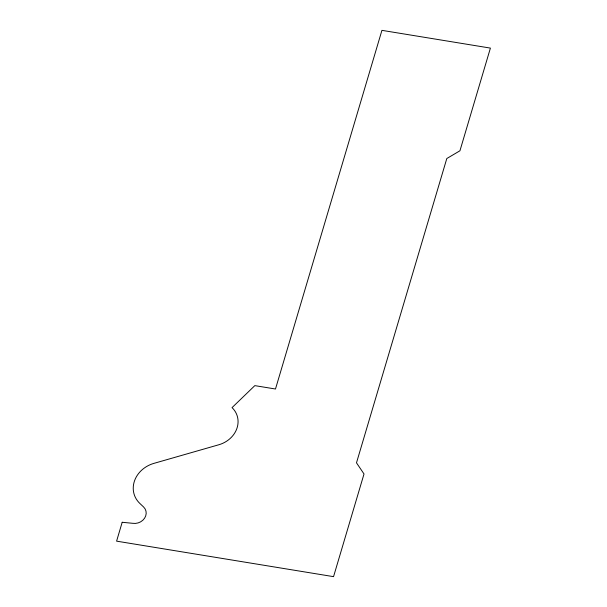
<?xml version="1.0" encoding="UTF-8"?>
<svg xmlns="http://www.w3.org/2000/svg" width="607" height="607" viewBox="0 0 607 607"><rect width="100%" height="100%" fill="white"/><g stroke="black" fill="none" stroke-linecap="round" stroke-linejoin="round"><path stroke-width="0.91" d="M122.189 522.278L116.59 541.148L333.547 576.65L364.018 473.968L356.491 462.838L446.805 158.526L459.939 150.779L490.41 48.097L381.932 30.35L275.487 389.011L254.826 385.627L232.049 407.616A25.221 21.905 -19.2 0 1 218.839 444.756L153.912 463.369A27.125 23.559 -19.2 0 0 139.807 503.4L143.571 506.959A10.85 9.424 -19.2 0 1 144.565 518.226A10.85 9.424 -19.2 0 1 132.69 523.302L122.189 522.278"/></g></svg>
